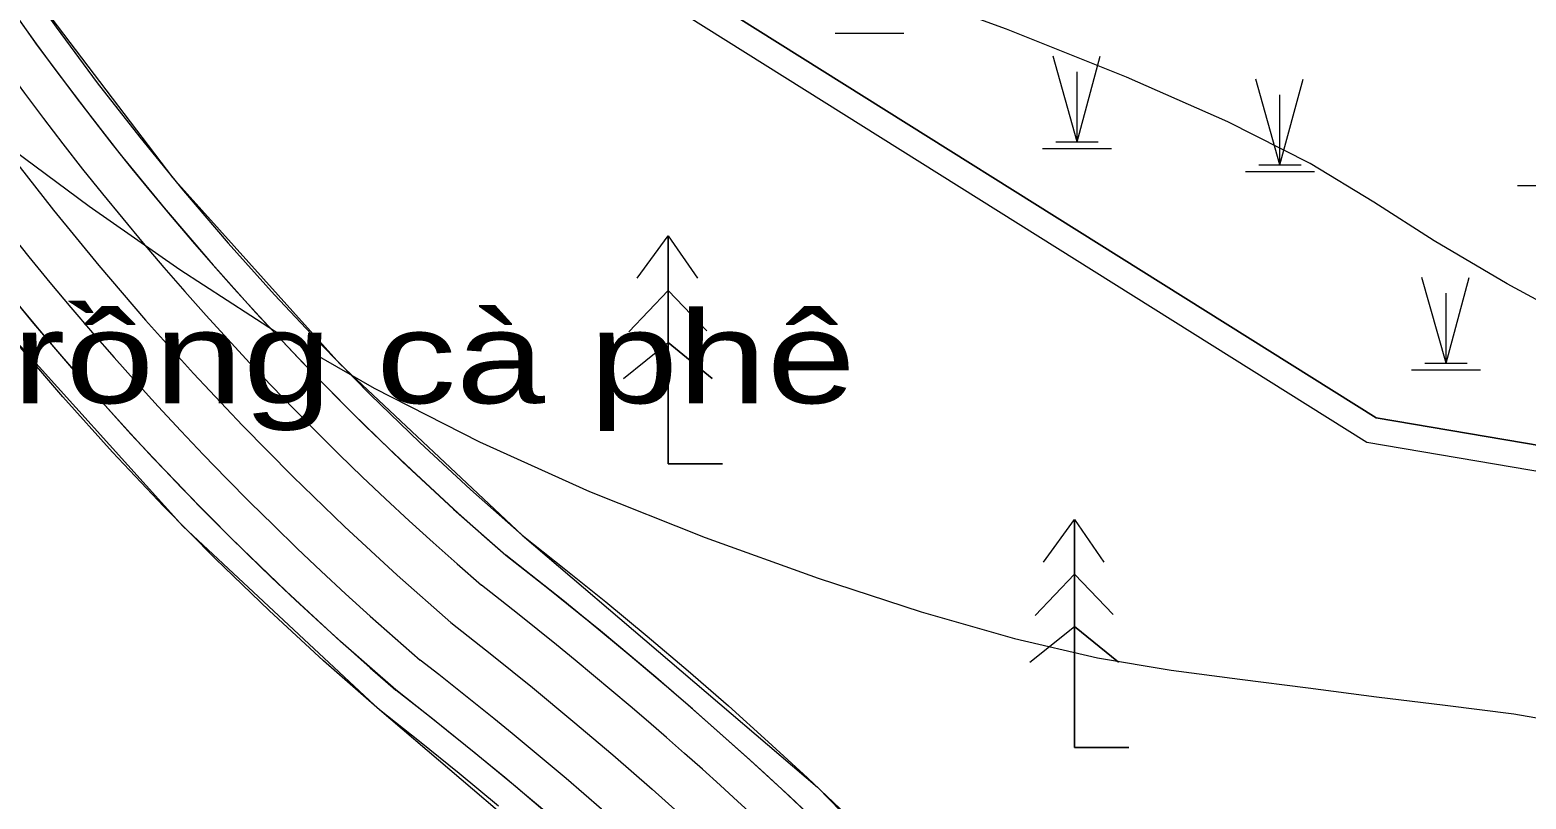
# Model space of a CAD drawing. Header units: metres. Extents: x 533049 to 537618, y 1849954 to 1852676.
# Drawn here: x 534480 to 534596, y 1851290.4 to 1851350.1 of the extents above; entities that cross this region are included whole.
import ezdxf

# ---------------------------------------------------------------- set-up
doc = ezdxf.new("R2010")
doc.units = ezdxf.units.M
doc.header["$LTSCALE"] = 2
for name, color, linetype, lineweight in [('13', 7, 'Continuous', 13), ('14', 7, 'Continuous', 13), ('20', 7, 'Continuous', 13), ('31', 7, 'Continuous', 13), ('47', 7, 'Continuous', 13), ('54', 7, 'Continuous', 13), ('55', 7, 'Continuous', 13), ('57', 7, 'Continuous', 13), ('60', 7, 'Continuous', 13)]:
    doc.layers.add(name, color=color, linetype=linetype, lineweight=lineweight)

msp = doc.modelspace()

# ---------------------------------------------------------------- linework, layer by layer
at = {"layer": '13'}
msp.add_lwpolyline([(534478.43, 1851340.46), (534481.84, 1851336.08), (534485.36, 1851331.78), (534488.98, 1851327.56), (534492.69, 1851323.42), (534496.5, 1851319.38), (534500.4, 1851315.42), (534504.4, 1851311.55), (534508.48, 1851307.78), (534512.65, 1851304.11), (534515.84, 1851301.6), (534518.99, 1851299.06), (534522.11, 1851296.47), (534525.2, 1851293.85), (534528.26, 1851291.18), (534531.28, 1851288.48)], dxfattribs=at)
at = {"layer": '14'}
for points in [[(534442.19, 1851443.02), (534446.57, 1851424.1), (534452.52, 1851405.62), (534460, 1851387.71), (534468.96, 1851370.49), (534479.34, 1851354.08), (534491.06, 1851338.61), (534504.04, 1851324.17), (534518.19, 1851310.88), (534541.07, 1851291.35), (534562.04, 1851269.78), (534580.92, 1851246.35), (534597.55, 1851221.28), (534617.05, 1851192), (534643.84, 1851203.11), (534703, 1851262.27), (534785.62, 1851309.97), (534744.51, 1851336.67), (534659.97, 1851305.12), (534583.66, 1851318.07), (534521.97, 1851356.79), (534476.04, 1851404.12), (534454.41, 1851451.69)], [(534703, 1851262.27), (534785.62, 1851309.97), (534744.51, 1851336.67), (534659.97, 1851305.12), (534583.66, 1851318.07), (534521.97, 1851356.79), (534476.04, 1851404.12), (534454.41, 1851451.69)], [(534478.96, 1851354.63), (534482.05, 1851350.26), (534485.24, 1851345.96), (534488.53, 1851341.73), (534491.92, 1851337.58), (534495.4, 1851333.51), (534498.97, 1851329.52), (534502.64, 1851325.62), (534506.4, 1851321.8), (534510.24, 1851318.07), (534514.18, 1851314.43), (534518.19, 1851310.88), (534521.45, 1851308.31), (534524.68, 1851305.71), (534527.88, 1851303.06), (534531.04, 1851300.37), (534534.17, 1851297.64), (534537.26, 1851294.87), (534540.31, 1851292.06), (534543.33, 1851289.21)]]:
    msp.add_lwpolyline(points, dxfattribs=at)
at = {"layer": '20'}
msp.add_lwpolyline([(534857.55, 1851418), (534816.22, 1851368.3), (534743.68, 1851338.45), (534659.77, 1851307.18), (534584.39, 1851319.97), (534523.23, 1851358.35), (534477.72, 1851405.26), (534456.39, 1851452.17), (534449.28, 1851582.95), (534450.89, 1851641.08), (534444.71, 1851664.01), (534443.83, 1851690.46), (534441.18, 1851714.27), (534430.6, 1851731.91), (534431.48, 1851763.66), (534420.89, 1851786.59), (534400.6, 1851829.81)], dxfattribs=at)
at = {"layer": '31'}
for points in [[(534528.94, 1851278.74), (534507.11, 1851297.33), (534491.87, 1851311.59), (534477.89, 1851327.08), (534465.26, 1851343.68), (534454.06, 1851361.3), (534444.39, 1851379.79), (534436.3, 1851399.02), (534429.86, 1851418.87), (534425.1, 1851439.19)], [(534510.22, 1851294.89), (534507.11, 1851297.33), (534502.79, 1851301.13), (534498.56, 1851305.04), (534494.41, 1851309.04), (534490.37, 1851313.13), (534486.42, 1851317.32), (534482.56, 1851321.6), (534478.81, 1851325.97)], [(534516.35, 1851289.88), (534513.31, 1851292.4), (534510.22, 1851294.89)]]:
    msp.add_lwpolyline(points, dxfattribs=at)
at = {"layer": '47'}
msp.add_lwpolyline([(534456.39, 1851452.17), (534477.72, 1851405.26), (534523.23, 1851358.35), (534584.39, 1851319.97), (534659.77, 1851307.18)], dxfattribs=at)
at = {"layer": '54'}
for centre, radius, start, end in [((534668.93, 1851485.5), 235.68, 190.6548, 229.2302), ((534668.93, 1851485.5), 243.18, 190.7155, 229.2767), ((534319.64, 1851055.08), 318.81, 30.8582, 52.2044), ((534319.64, 1851055.08), 311.31, 30.8245, 52.2398)]:
    msp.add_arc(centre, radius, start, end, dxfattribs=at)
at = {"layer": '55'}
for centre, radius, start, end in [((534668.93, 1851485.5), 232.68, 190.6297, 229.2111), ((534668.93, 1851485.5), 246.18, 190.739, 229.2949), ((534319.64, 1851055.08), 321.81, 30.8713, 52.1905), ((534319.64, 1851055.08), 308.31, 30.8107, 52.2541)]:
    msp.add_arc(centre, radius, start, end, dxfattribs=at)
at = {"layer": '57'}
for p, q in [((534542.44, 1851349.8), (534547.77, 1851349.8)), ((534561.2, 1851341.37), (534559.34, 1851348.02)), ((534561.2, 1851341.37), (534562.99, 1851348.02)), ((534561.2, 1851341.37), (534561.2, 1851346.8)), ((534576.93, 1851339.59), (534575.07, 1851346.23)), ((534576.93, 1851339.59), (534578.72, 1851346.23)), ((534576.93, 1851339.59), (534576.93, 1851345.02)), ((534558.53, 1851340.86), (534563.86, 1851340.86)), ((534559.55, 1851341.37), (534562.85, 1851341.37)), ((534575.29, 1851339.59), (534578.58, 1851339.59)), ((534574.26, 1851339.07), (534579.6, 1851339.07)), ((534595.36, 1851338), (534600.69, 1851338)), ((534529.51, 1851334.09), (534529.51, 1851316.42)), ((534589.81, 1851324.22), (534587.94, 1851330.87)), ((534589.81, 1851324.22), (534591.59, 1851330.87)), ((534526.45, 1851326.65), (534529.51, 1851329.85)), ((534532.49, 1851326.72), (534529.51, 1851329.85)), ((534589.81, 1851324.22), (534589.81, 1851329.65)), ((534526.03, 1851323.03), (534529.51, 1851325.81)), ((534532.92, 1851323.03), (534529.51, 1851325.81)), ((534587.13, 1851323.71), (534592.47, 1851323.71)), ((534588.16, 1851324.22), (534591.45, 1851324.22)), ((534529.51, 1851316.42), (534533.72, 1851316.42)), ((534561.01, 1851312.09), (534561.01, 1851294.42)), ((534557.95, 1851304.65), (534561.01, 1851307.85)), ((534563.99, 1851304.72), (534561.01, 1851307.85)), ((534557.53, 1851301.03), (534561.01, 1851303.81)), ((534564.42, 1851301.03), (534561.01, 1851303.81)), ((534561.01, 1851294.42), (534565.22, 1851294.42))]:
    msp.add_line(p, q, dxfattribs=at)
for points in [[(534857.55, 1851418), (534816.22, 1851368.3), (534743.68, 1851338.45), (534659.77, 1851307.18), (534584.39, 1851319.97), (534523.23, 1851358.35), (534477.72, 1851405.26), (534456.39, 1851452.17), (534449.28, 1851582.95), (534450.89, 1851641.08), (534444.71, 1851664.01), (534443.83, 1851690.46), (534441.18, 1851714.27), (534430.6, 1851731.91), (534431.48, 1851763.66), (534420.89, 1851786.59), (534400.6, 1851829.81)], [(534601.18, 1851326.77), (534594.56, 1851330.38), (534588.9, 1851333.69), (534584.2, 1851336.71), (534579.27, 1851339.7), (534572.88, 1851342.93), (534565.04, 1851346.4), (534555.74, 1851350.11), (534544.99, 1851354.05), (534533.94, 1851358.29), (534523.75, 1851362.87), (534514.41, 1851367.79), (534505.92, 1851373.06), (534498.28, 1851378.68), (534491.38, 1851384.5), (534485.1, 1851390.4), (534479.45, 1851396.37)], [(534477.88, 1851341.38), (534484.62, 1851336.39), (534491.63, 1851331.47), (534498.98, 1851326.73), (534506.72, 1851322.28), (534514.87, 1851318.12), (534523.41, 1851314.26), (534532.36, 1851310.69), (534541.12, 1851307.54), (534549.11, 1851304.94), (534556.34, 1851302.88), (534562.8, 1851301.37), (534568.5, 1851300.41), (534573.81, 1851299.72), (534579.12, 1851299.04), (534584.43, 1851298.36), (534589.75, 1851297.69), (534595.06, 1851297.02), (534600.55, 1851296.08)], [(534527.09, 1851330.8), (534529.51, 1851334.09), (534531.78, 1851330.8)], [(534527.09, 1851330.8), (534529.51, 1851334.09), (534531.78, 1851330.8)], [(534533.72, 1851316.42), (534529.51, 1851316.42), (534529.51, 1851334.09)], [(534526.45, 1851326.65), (534529.51, 1851329.85), (534532.49, 1851326.72)], [(534526.03, 1851323.03), (534529.51, 1851325.81), (534532.92, 1851323.03)], [(534558.59, 1851308.8), (534561.01, 1851312.09), (534563.28, 1851308.8)], [(534558.59, 1851308.8), (534561.01, 1851312.09), (534563.28, 1851308.8)], [(534565.22, 1851294.42), (534561.01, 1851294.42), (534561.01, 1851312.09)], [(534557.95, 1851304.65), (534561.01, 1851307.85), (534563.99, 1851304.72)], [(534557.53, 1851301.03), (534561.01, 1851303.81), (534564.42, 1851301.03)]]:
    msp.add_lwpolyline(points, dxfattribs=at)
at = {"layer": '60'}
for points in [[(534704.22, 1851260.67), (534789.45, 1851309.87), (534744.76, 1851338.89), (534659.77, 1851307.18), (534584.39, 1851319.97), (534523.23, 1851358.35), (534477.72, 1851405.26), (534456.39, 1851452.17)], [(534477.34, 1851353.45), (534480.46, 1851349.04), (534483.68, 1851344.7), (534487, 1851340.44), (534490.42, 1851336.25), (534493.93, 1851332.15), (534497.54, 1851328.13), (534501.24, 1851324.19), (534505.03, 1851320.34), (534508.91, 1851316.58), (534512.87, 1851312.91), (534516.92, 1851309.33), (534520.17, 1851306.78), (534523.38, 1851304.19), (534526.56, 1851301.55), (534529.71, 1851298.88), (534532.82, 1851296.16), (534535.89, 1851293.41), (534538.93, 1851290.61), (534541.94, 1851287.78)], [(534511.51, 1851296.42), (534508.38, 1851298.88), (534504.09, 1851302.65), (534499.89, 1851306.53), (534495.78, 1851310.5), (534491.77, 1851314.56), (534487.85, 1851318.72), (534484.03, 1851322.96), (534480.31, 1851327.3), (534476.69, 1851331.72)], [(534520.7, 1851288.81), (534517.67, 1851291.39), (534514.6, 1851293.92), (534511.51, 1851296.42)]]:
    msp.add_lwpolyline(points, dxfattribs=at)

# ---------------------------------------------------------------- texts
at = {"layer": '57', "width": 1.3}
msp.add_text('Đất trồng cà phê', height=7.122, dxfattribs=at).set_placement((534452.5, 1851321.11))

doc.saveas('drawing.dxf')
